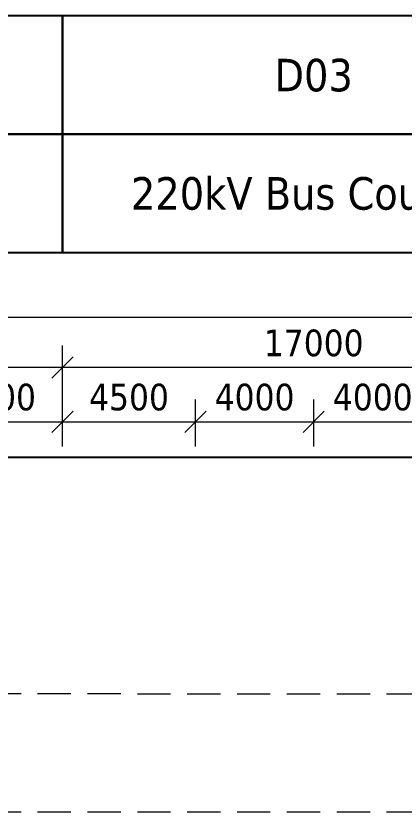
# Model space of a CAD drawing. Header units: millimetres. Extents: x 37084 to 180780, y -153145 to -16322.
# Drawn here: x 80105 to 93245, y -43241 to -16322 of the extents above; entities that cross this region are included whole.
import ezdxf
from ezdxf.enums import TextEntityAlignment as Align

# ---------------------------------------------------------------- set-up
doc = ezdxf.new("R2010")
doc.units = ezdxf.units.MM
doc.header["$MEASUREMENT"] = 0
doc.linetypes.add('HIDDEN', pattern=[0.375, 0.25, -0.125])
doc.linetypes.add('NDK - Tang 2$0$CONTINU', pattern=[0])
doc.layers.add('00 Hang rao mo rong', color=8, linetype='FENCELINE2', lineweight=25)
doc.layers.add('0_Kich thuoc', color=1, linetype='Continuous', lineweight=20)
doc.layers.add('0_Ghi_chu', color=255, linetype='Continuous')
doc.layers.add('1_Tuonglai', color=6, linetype='HIDDEN')
doc.styles.add('Tahoma-R', font='tahoma.ttf')
doc.styles.add('Tohama-R', font='tahoma.ttf')
doc.linetypes.add('FENCELINE2', pattern='A,0.25,-0.1,[132,ltypeshp.shx,S=0.1,R=0,X=-0.1,Y=0],-0.1,1', length=1.45)
doc.dimstyles.new('DIM 600', dxfattribs={"dimscale": 600, "dimtxt": 1.5, "dimasz": 1.2, "dimexe": 1.25, "dimexo": 0.6, "dimgap": 0.6, "dimtad": 1, "dimdec": 0, "dimzin": 0, "dimdsep": 46, "dimtxsty": 'Tohama-R', "dimblk": 'OBLIQUE', "dimcen": 0, "dimdle": 1, "dimclrt": 1, "dimadec": 0, "dimazin": 0, "dimtfac": 1, "dimtdec": 0, "dimtmove": 0, "dimatfit": 3, "dimldrblk": 'OBLIQUE', "dimfxl": 1, "dimtolj": 1, "dimtzin": 0, "dimlwd": 18, "dimlwe": 18, "dimarcsym": 0})

# ---------------------------------------------------------------- blocks, each defined once
blk = doc.blocks.new('_OBLIQUE')
at = {"color": 0, "linetype": 'ByBlock', "ltscale": 200}
blk.add_line((-0.5, -0.5), (0.5, 0.5), dxfattribs=at)
blk = doc.blocks.new('*D32')
at = {"layer": '0_Kich thuoc', "color": 0, "linetype": 'NDK - Tang 2$0$CONTINU', "lineweight": 18}
for p, q in [((64684, -30755), (64684, -27464)), ((81684, -30755), (81684, -27464)), ((82284, -28214), (64084, -28214))]:
    blk.add_line(p, q, dxfattribs=at)
at = {"layer": 'Defpoints', "color": 0, "lineweight": 20}
for p in [(64684, -28214), (64684, -31115), (81684, -31115)]:
    blk.add_point(p, dxfattribs=at)
at = {"layer": '0_Kich thuoc', "color": 0, "lineweight": 18, "xscale": 720, "yscale": 720, "zscale": 720, "rotation": 180}
blk.add_blockref('_OBLIQUE', (64684, -28214), dxfattribs=at)
at = {"layer": '0_Kich thuoc', "color": 0, "lineweight": 18, "xscale": 720, "yscale": 720, "zscale": 720}
blk.add_blockref('_OBLIQUE', (81684, -28214), dxfattribs=at)
at = {"layer": '0_Kich thuoc', "color": 1, "insert": (73184, -27385), "char_height": 900, "attachment_point": 5, "style": 'Tahoma-R'}
blk.add_mtext('\\A1;17000', dxfattribs=at)
blk = doc.blocks.new('*D33')
at = {"layer": '0_Kich thuoc', "color": 0, "linetype": 'NDK - Tang 2$0$CONTINU', "lineweight": 18}
for p, q in [((81684, -30755), (81684, -27464)), ((98685, -30755), (98685, -27464)), ((99285, -28214), (81084, -28214))]:
    blk.add_line(p, q, dxfattribs=at)
at = {"layer": 'Defpoints', "color": 0, "lineweight": 20}
for p in [(81684, -28214), (81684, -31115), (98685, -31115)]:
    blk.add_point(p, dxfattribs=at)
at = {"layer": '0_Kich thuoc', "color": 0, "lineweight": 18, "xscale": 720, "yscale": 720, "zscale": 720, "rotation": 180}
blk.add_blockref('_OBLIQUE', (81684, -28214), dxfattribs=at)
at = {"layer": '0_Kich thuoc', "color": 0, "lineweight": 18, "xscale": 720, "yscale": 720, "zscale": 720}
blk.add_blockref('_OBLIQUE', (98685, -28214), dxfattribs=at)
at = {"layer": '0_Kich thuoc', "color": 1, "insert": (90185, -27385), "char_height": 900, "attachment_point": 5, "style": 'Tahoma-R'}
blk.add_mtext('\\A1;17000', dxfattribs=at)
blk = doc.blocks.new('*D45')
at = {"layer": '0_Kich thuoc', "color": 0, "linetype": 'NDK - Tang 2$0$CONTINU', "lineweight": 18}
for p, q in [((81684, -30884), (81684, -29294)), ((86184, -30884), (86184, -29294)), ((81084, -30044), (86784, -30044))]:
    blk.add_line(p, q, dxfattribs=at)
at = {"layer": 'Defpoints', "color": 0, "lineweight": 20}
for p in [(86184, -30044), (81684, -31244), (86184, -31244)]:
    blk.add_point(p, dxfattribs=at)
at = {"layer": '0_Kich thuoc', "color": 0, "lineweight": 18, "xscale": 720, "yscale": 720, "zscale": 720, "rotation": 180}
blk.add_blockref('_OBLIQUE', (81684, -30044), dxfattribs=at)
at = {"layer": '0_Kich thuoc', "color": 0, "lineweight": 18, "xscale": 720, "yscale": 720, "zscale": 720}
blk.add_blockref('_OBLIQUE', (86184, -30044), dxfattribs=at)
at = {"layer": '0_Kich thuoc', "color": 1, "insert": (83934, -29216), "char_height": 900, "attachment_point": 5, "style": 'Tahoma-R'}
blk.add_mtext('\\A1;4500', dxfattribs=at)
blk = doc.blocks.new('*D46')
at = {"layer": '0_Kich thuoc', "color": 0, "linetype": 'NDK - Tang 2$0$CONTINU', "lineweight": 18}
for p, q in [((86184, -30884), (86184, -29294)), ((90184, -30884), (90184, -29294)), ((85584, -30044), (90784, -30044))]:
    blk.add_line(p, q, dxfattribs=at)
at = {"layer": 'Defpoints', "color": 0, "lineweight": 20}
for p in [(90184, -30044), (86184, -31244), (90184, -31244)]:
    blk.add_point(p, dxfattribs=at)
at = {"layer": '0_Kich thuoc', "color": 0, "lineweight": 18, "xscale": 720, "yscale": 720, "zscale": 720, "rotation": 180}
blk.add_blockref('_OBLIQUE', (86184, -30044), dxfattribs=at)
at = {"layer": '0_Kich thuoc', "color": 0, "lineweight": 18, "xscale": 720, "yscale": 720, "zscale": 720}
blk.add_blockref('_OBLIQUE', (90184, -30044), dxfattribs=at)
at = {"layer": '0_Kich thuoc', "color": 1, "insert": (88184, -29216), "char_height": 900, "attachment_point": 5, "style": 'Tahoma-R'}
blk.add_mtext('\\A1;4000', dxfattribs=at)
blk = doc.blocks.new('*D47')
at = {"layer": '0_Kich thuoc', "color": 0, "linetype": 'NDK - Tang 2$0$CONTINU', "lineweight": 18}
for p, q in [((90184, -30884), (90184, -29294)), ((94184, -30884), (94184, -29294)), ((89584, -30044), (94784, -30044))]:
    blk.add_line(p, q, dxfattribs=at)
at = {"layer": 'Defpoints', "color": 0, "lineweight": 20}
for p in [(94184, -30044), (90184, -31244), (94184, -31244)]:
    blk.add_point(p, dxfattribs=at)
at = {"layer": '0_Kich thuoc', "color": 0, "lineweight": 18, "xscale": 720, "yscale": 720, "zscale": 720, "rotation": 180}
blk.add_blockref('_OBLIQUE', (90184, -30044), dxfattribs=at)
at = {"layer": '0_Kich thuoc', "color": 0, "lineweight": 18, "xscale": 720, "yscale": 720, "zscale": 720}
blk.add_blockref('_OBLIQUE', (94184, -30044), dxfattribs=at)
at = {"layer": '0_Kich thuoc', "color": 1, "insert": (92184, -29216), "char_height": 900, "attachment_point": 5, "style": 'Tahoma-R'}
blk.add_mtext('\\A1;4000', dxfattribs=at)
blk = doc.blocks.new('*D52')
at = {"layer": '0_Kich thuoc', "color": 0, "linetype": 'NDK - Tang 2$0$CONTINU', "lineweight": 18}
for p, q in [((77184, -30884), (77184, -29294)), ((81684, -30884), (81684, -29294)), ((76584, -30044), (82284, -30044))]:
    blk.add_line(p, q, dxfattribs=at)
at = {"layer": 'Defpoints', "color": 0, "lineweight": 20}
for p in [(81684, -30044), (77184, -31244), (81684, -31244)]:
    blk.add_point(p, dxfattribs=at)
at = {"layer": '0_Kich thuoc', "color": 0, "lineweight": 18, "xscale": 720, "yscale": 720, "zscale": 720, "rotation": 180}
blk.add_blockref('_OBLIQUE', (77184, -30044), dxfattribs=at)
at = {"layer": '0_Kich thuoc', "color": 0, "lineweight": 18, "xscale": 720, "yscale": 720, "zscale": 720}
blk.add_blockref('_OBLIQUE', (81684, -30044), dxfattribs=at)
at = {"layer": '0_Kich thuoc', "color": 1, "insert": (79434, -29216), "char_height": 900, "attachment_point": 5, "style": 'Tahoma-R'}
blk.add_mtext('\\A1;4500', dxfattribs=at)
blk = doc.blocks.new('*D82')
at = {"layer": '0_Kich thuoc', "color": 0, "linetype": 'NDK - Tang 2$0$CONTINU', "lineweight": 18}
for p, q in [((37685, -32118), (37685, -25764)), ((159685, -32118), (159685, -25764)), ((160285, -26514), (37085, -26514))]:
    blk.add_line(p, q, dxfattribs=at)
at = {"layer": 'Defpoints', "color": 0, "lineweight": 20}
for p in [(37685, -26514), (37685, -32478), (159685, -32478)]:
    blk.add_point(p, dxfattribs=at)
at = {"layer": '0_Kich thuoc', "color": 0, "lineweight": 18, "xscale": 720, "yscale": 720, "zscale": 720, "rotation": 180}
blk.add_blockref('_OBLIQUE', (37685, -26514), dxfattribs=at)
at = {"layer": '0_Kich thuoc', "color": 0, "lineweight": 18, "xscale": 720, "yscale": 720, "zscale": 720}
blk.add_blockref('_OBLIQUE', (159685, -26514), dxfattribs=at)
at = {"layer": '0_Kich thuoc', "color": 1, "insert": (98685, -25686), "char_height": 900, "attachment_point": 5, "style": 'Tahoma-R'}
blk.add_mtext('\\A1;122000', dxfattribs=at)

msp = doc.modelspace()

# ---------------------------------------------------------------- linework, layer by layer
at = {"layer": '00 Hang rao mo rong', "color": 5, "ltscale": 2000}
msp.add_line((37683.9, -31243.6, 0), (159683.9, -31243.6, 0), dxfattribs=at)
at = {"layer": '0_Ghi_chu', "lineweight": 25, "elevation": 0}
for points in [[(64683.9, -20322), (81683.9, -20322), (81683.9, -16322), (64683.9, -16322)], [(81683.9, -20322), (98683.9, -20322), (98683.9, -16322), (81683.9, -16322)], [(64683.9, -24322), (81683.9, -24322), (81683.9, -20322), (64683.9, -20322)], [(81683.9, -24322), (98683.9, -24322), (98683.9, -20322), (81683.9, -20322)]]:
    msp.add_lwpolyline(points, close=True, dxfattribs=at)
at = {"layer": '1_Tuonglai', "lineweight": 20, "ltscale": 4500}
for p, q in [((48778.6, -39234.5, 0), (148589.2, -39241.8, 0)), ((48779.3, -43234, 0), (148588.5, -43240.6, 0))]:
    msp.add_line(p, q, dxfattribs=at)

# ---------------------------------------------------------------- texts
at = {"layer": '0_Ghi_chu', "lineweight": 25, "style": 'Tahoma-R'}
for s, p in [('D03', (90183.9, -18322, 0)), ('220kV Bus Coupler', (90183.9, -22322, 0))]:
    msp.add_text(s, height=1100, dxfattribs=at).set_placement(p, align=Align.MIDDLE_CENTER)

# ---------------------------------------------------------------- dimensions: what is measured, and where the dimension line sits
at = {"layer": '0_Kich thuoc'}
dim = msp.add_linear_dim(base=(37684.9, -26514.4, 0), p1=(159684.7, -32478.1, 0), p2=(37684.9, -32478.1, 0), dimstyle='DIM 600', override={"dimtxsty": 'Tahoma-R'}, dxfattribs=at)
dim.commit()
dim.dimension.update_dxf_attribs({"geometry": '*D82', "text_midpoint": (98684.8, -25685.7, 0)})
for base, p1, p2, picture, middle in [((64683.9, -28213.7, 0), (81684.2, -31114.8, 0), (64683.9, -31114.8, 0), '*D32', (73184, -27385.2, 0)), ((81684.5, -28213.7, 0), (98684.8, -31114.8, 0), (81684.5, -31114.8, 0), '*D33', (90184.6, -27385.2, 0)), ((81684.2, -30044, 0), (77184.2, -31243.6, 0), (81684.2, -31243.6, 0), '*D52', (79434.2, -29215.6, 0)), ((86184.3, -30044, 0), (81684.5, -31243.6, 0), (86184.3, -31243.6, 0), '*D45', (83934.4, -29215.6, 0)), ((90184.3, -30044, 0), (86184.3, -31243.6, 0), (90184.3, -31243.6, 0), '*D46', (88184.3, -29215.6, 0)), ((94184.3, -30044, 0), (90184.3, -31243.6, 0), (94184.3, -31243.6, 0), '*D47', (92184.3, -29215.6, 0))]:
    dim = msp.add_linear_dim(base=base, p1=p1, p2=p2, angle=180, dimstyle='DIM 600', override={"dimtxsty": 'Tahoma-R'}, dxfattribs=at)
    dim.commit()
    dim.dimension.update_dxf_attribs({"geometry": picture, "text_midpoint": middle})

doc.saveas('drawing.dxf')
